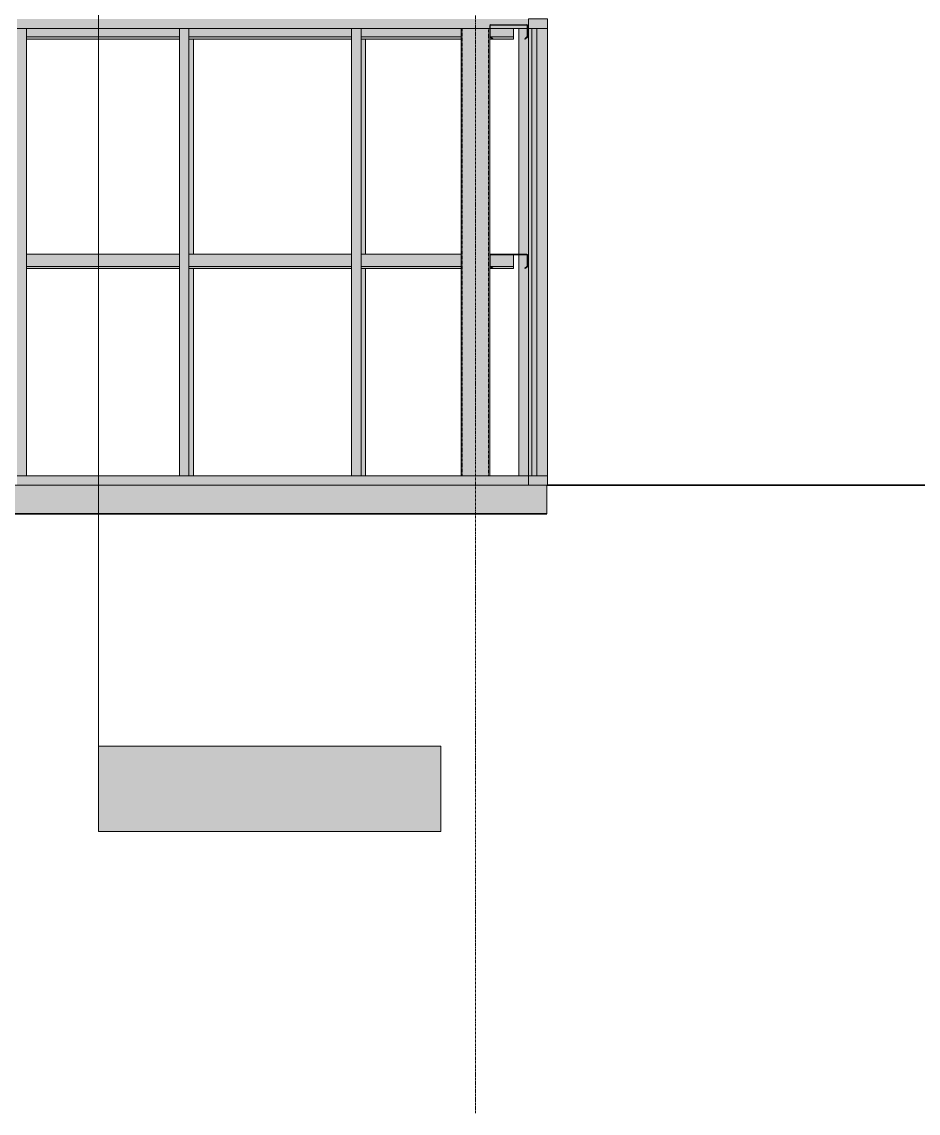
# Model space of a CAD drawing. Header units: inches. Extents: x -27425 to 3657, y -265 to 853.
# Drawn here: x -267.4 to -78.9, y -132 to 97.4 of the extents above; entities that cross this region are included whole.
import ezdxf

# ---------------------------------------------------------------- set-up
doc = ezdxf.new("R2010")
doc.units = ezdxf.units.IN
doc.header["$MEASUREMENT"] = 0
doc.linetypes.add('Grid Line 1_2_', pattern=[0.875, 0.5, -0.125, 0.125, -0.125])
doc.linetypes.add('Hidden 1_8_', pattern=[0.1875, 0.125, -0.0625])
for name, color, linetype, lineweight in [('A-FLOR-LEVL', 51, 'Continuous', 9), ('A-GLAZ-CURT', 52, 'Continuous', 9), ('A-GLAZ-CWMG', 51, 'Continuous', 9), ('C-BLDG-PADS', 91, 'Continuous', 9), ('C-TOPO', 7, 'Continuous', 9), ('G-ANNO-SYMB', 111, 'Continuous', 9), ('S-BEAM', 12, 'Continuous', 9), ('S-COLS', 52, 'Continuous', 9), ('S-GRID', 1, 'Continuous', 9)]:
    doc.layers.add(name, color=color, linetype=linetype, lineweight=lineweight)

# ---------------------------------------------------------------- blocks, each defined once
blk = doc.blocks.new('HSS-Hollow Structural Section-Column - HSS6X6X1_4-556719-Section 5')
at = {"layer": 'S-COLS'}
for points in [[(22781.77, 2), (22781.77, 96), (22781.3, 96), (22781.37, 2), (22781.77, 2)], [(22781.77, 2), (22786.84, 2), (22786.84, 96), (22781.77, 96), (22781.77, 20.16)], [(22786.84, 2), (22787.3, 2), (22787.24, 96), (22786.84, 96), (22786.84, 20.16)]]:
    blk.add_hatch(color=256, dxfattribs=at).paths.add_polyline_path(points, flags=0)
for p, q in [((22781.3, 96), (22781.3, 2)), ((22787.3, 48.37), (22787.3, 94.25)), ((22787.3, 2), (22787.3, 46))]:
    blk.add_line(p, q, dxfattribs=at)
at = {"layer": 'S-COLS', "linetype": 'Hidden 1_8_'}
for p, q in [((22781.54, 96), (22781.54, 2)), ((22787.07, 2), (22787.07, 96))]:
    blk.add_line(p, q, dxfattribs=at)
blk = doc.blocks.new('Girt_C - 8_D-903668-Section 5')
at = {"layer": 'S-BEAM'}
h = blk.add_hatch(color=256, dxfattribs=at)
h.paths.add_polyline_path([(22360.55, 48.37), (22371.37, 48.37), (22371.37, 48.55), (22360.55, 48.53), (22360.55, 48.46)], flags=0)
h.paths.add_polyline_path([(22689.93, 48.37), (22722.05, 48.38), (22722.05, 48.55), (22689.93, 48.48), (22689.93, 48.39)], flags=0)
h.paths.add_polyline_path([(22724.05, 48.37), (22758.24, 48.37), (22758.24, 48.55), (22724.05, 48.47), (22724.05, 48.38)], flags=0)
h.paths.add_polyline_path([(22760.24, 48.37), (22781.3, 48.37), (22781.3, 48.55), (22760.24, 48.53), (22760.24, 48.37)], flags=0)
h.paths.add_polyline_path([(22787.41, 48.37), (22787.49, 48.45), (22787.49, 48.55), (22787.3, 48.53), (22787.34, 48.37), (22787.41, 48.37)], flags=0)
h = blk.add_hatch(color=256, dxfattribs=at)
h.paths.add_polyline_path([(22360.55, 46), (22371.37, 46), (22371.37, 48.37), (22360.55, 48.37)], flags=0)
h.paths.add_polyline_path([(22787.88, 46), (22792.3, 46), (22792.3, 48.37), (22787.41, 48.37), (22787.47, 46)], flags=0)
h.paths.add_polyline_path([(22689.93, 46), (22722.05, 46), (22722.05, 48.37), (22689.93, 48.37)], flags=0)
h.paths.add_polyline_path([(22758.24, 46), (22758.24, 48.37), (22724.05, 48.37), (22724.05, 46)], flags=0)
h.paths.add_polyline_path([(22781.3, 46), (22781.3, 48.37), (22760.24, 48.37), (22760.24, 46), (22762.78, 46)], flags=0)
h = blk.add_hatch(color=256, dxfattribs=at)
h.paths.add_polyline_path([(22762.78, 45.52), (22781.3, 45.52), (22781.3, 46), (22760.24, 46), (22760.24, 45.52)], flags=0)
h.paths.add_polyline_path([(22371.37, 45.52), (22371.37, 46), (22360.55, 46), (22360.55, 45.52)], flags=0)
h.paths.add_polyline_path([(22689.93, 45.52), (22722.05, 45.52), (22722.05, 46), (22689.93, 46)], flags=0)
h.paths.add_polyline_path([(22787.41, 45.52), (22787.88, 45.52), (22787.3, 46), (22787.3, 45.52)], flags=0)
h.paths.add_polyline_path([(22787.88, 45.52), (22792.3, 45.52), (22792.3, 46), (22787.47, 46), (22787.95, 45.6)], flags=0)
h.paths.add_polyline_path([(22758.24, 45.52), (22758.24, 46), (22724.05, 46), (22724.05, 45.52)], flags=0)
for p, q in [((22722.05, 48.55), (22689.93, 48.55)), ((22758.24, 48.55), (22724.05, 48.55)), ((22781.3, 48.55), (22760.24, 48.55)), ((22787.49, 48.55), (22787.3, 48.55)), ((22792.3, 48.37), (22792.3, 46)), ((22689.93, 46), (22722.05, 46)), ((22724.05, 46), (22758.24, 46)), ((22760.24, 46), (22781.3, 46)), ((22787.46, 46), (22792.3, 46)), ((22792.3, 46), (22792.3, 45.52)), ((22722.05, 45.52), (22689.93, 45.52)), ((22758.24, 45.52), (22724.05, 45.52)), ((22781.3, 45.52), (22760.24, 45.52)), ((22792.3, 45.52), (22787.3, 45.52))]:
    blk.add_line(p, q, dxfattribs=at)
blk = doc.blocks.new('Girt_C - 8_D-V86-Section 5')
at = {"layer": 'S-BEAM'}
h = blk.add_hatch(color=256, dxfattribs=at)
h.paths.add_polyline_path([(22792.3, 94.25), (22792.3, 96), (22787.41, 96), (22787.47, 94.25), (22787.95, 94.25)], flags=0)
h.paths.add_polyline_path([(22689.93, 94.25), (22722.05, 94.25), (22722.05, 96), (22689.93, 96), (22689.93, 95.18)], flags=0)
h.paths.add_polyline_path([(22758.24, 94.25), (22758.24, 96), (22724.05, 96), (22724.05, 94.25)], flags=0)
h.paths.add_polyline_path([(22760.24, 94.25), (22781.3, 94.25), (22781.3, 96), (22760.24, 96), (22760.24, 95.18)], flags=0)
h.paths.add_polyline_path([(22371.37, 94.25), (22371.37, 96.62), (22360.55, 96.62), (22360.55, 94.25)], flags=0)
h = blk.add_hatch(color=256, dxfattribs=at)
h.paths.add_polyline_path([(22762.78, 93.77), (22781.3, 93.77), (22781.3, 94.25), (22760.24, 94.25), (22760.24, 93.77)], flags=0)
h.paths.add_polyline_path([(22371.37, 93.77), (22371.37, 94.25), (22360.55, 94.25), (22360.55, 93.77)], flags=0)
h.paths.add_polyline_path([(22689.93, 93.77), (22722.05, 93.77), (22722.05, 94.25), (22689.93, 94.25)], flags=0)
h.paths.add_polyline_path([(22787.88, 93.77), (22792.3, 93.77), (22792.3, 94.25), (22787.47, 94.25), (22787.95, 93.85)], flags=0)
h.paths.add_polyline_path([(22787.88, 93.77), (22787.3, 94.25), (22787.3, 93.77), (22787.41, 93.77)], flags=0)
h.paths.add_polyline_path([(22758.24, 93.77), (22758.24, 94.25), (22724.05, 94.25), (22724.05, 93.77)], flags=0)
for p, q in [((22689.93, 94.25), (22722.05, 94.25)), ((22724.05, 94.25), (22758.24, 94.25)), ((22760.24, 94.25), (22781.3, 94.25)), ((22787.46, 94.25), (22792.3, 94.25)), ((22792.3, 96), (22792.3, 94.25)), ((22792.3, 94.25), (22792.3, 93.77)), ((22722.05, 93.77), (22689.93, 93.77)), ((22758.24, 93.77), (22724.05, 93.77)), ((22781.3, 93.77), (22760.24, 93.77)), ((22792.3, 93.77), (22787.3, 93.77))]:
    blk.add_line(p, q, dxfattribs=at)
blk = doc.blocks.new('Girt_C - 8_D-948186-Section 5')
at = {"layer": 'S-BEAM', "lineweight": 15}
for p, q in [((22787.3, 48.37), (22787.3, 46)), ((22787.41, 46.05), (22787.41, 48.37)), ((22795.12, 48.55), (22787.49, 48.55)), ((22787.49, 48.45), (22795.12, 48.45)), ((22795.19, 48.37), (22795.19, 46.05)), ((22795.3, 46), (22795.3, 48.37)), ((22787.3, 46), (22787.88, 45.52)), ((22787.95, 45.6), (22787.41, 46.05)), ((22795.19, 46.05), (22794.66, 45.6)), ((22794.73, 45.52), (22795.3, 46)), ((22787.88, 45.52), (22787.95, 45.6)), ((22794.66, 45.6), (22794.73, 45.52))]:
    blk.add_line(p, q, dxfattribs=at)
for centre, radius, start, end in [((22787.49, 48.37), 0.188, 90, 180), ((22787.49, 48.37), 0.0782, 90, 177.8773), ((22795.12, 48.37), 0.188, 0, 90), ((22795.12, 48.37), 0.0782, 3.0424, 90)]:
    blk.add_arc(centre, radius, start, end, dxfattribs=at)
blk = doc.blocks.new('Girt_C - 8_D-773999-Section 5')
at = {"layer": 'S-BEAM'}
h = blk.add_hatch(dxfattribs=at)
h.set_pattern_fill('FP_16', color=256, style=0, pattern_type=2)
h.set_pattern_definition([(45, (22063.858, 65.275), (-19.007, 19.007), []), (45, (22063.858, 94.075), (-19.007, 19.007), [])])
h.paths.add_polyline_path([(22794.73, 93.77), (22795.3, 94.25), (22795.3, 96.62), (22795.19, 96.62), (22795.19, 94.3), (22794.66, 93.85)], flags=0)
h.paths.add_polyline_path([(22787.88, 93.77), (22787.95, 93.85), (22787.41, 94.3), (22787.41, 96.62), (22787.3, 96.62), (22787.3, 94.25)], flags=0)
h.paths.add_polyline_path([(22795.12, 96.7), (22795.12, 96.8), (22787.49, 96.8), (22787.49, 96.7)], flags=0)
at = {"layer": 'S-BEAM', "lineweight": 15}
for p, q in [((22787.3, 96.62), (22787.3, 94.25)), ((22787.41, 94.3), (22787.41, 96.62)), ((22795.12, 96.8), (22787.49, 96.8)), ((22787.49, 96.7), (22795.12, 96.7)), ((22795.19, 96.62), (22795.19, 94.3)), ((22795.3, 94.25), (22795.3, 96.62)), ((22787.3, 94.25), (22787.88, 93.77)), ((22787.95, 93.85), (22787.41, 94.3)), ((22795.19, 94.3), (22794.66, 93.85)), ((22794.73, 93.77), (22795.3, 94.25)), ((22787.88, 93.77), (22787.95, 93.85)), ((22794.66, 93.85), (22794.73, 93.77))]:
    blk.add_line(p, q, dxfattribs=at)
for centre, radius, start, end in [((22787.49, 96.62), 0.188, 90, 180), ((22787.49, 96.62), 0.0782, 90, 177.8773), ((22795.12, 96.62), 0.188, 0, 90), ((22795.12, 96.62), 0.0782, 3.0424, 90)]:
    blk.add_arc(centre, radius, start, end, dxfattribs=at)
blk = doc.blocks.new('System Panel - Glazed-827454-Section 5')
at = {"layer": 'A-GLAZ-CURT', "transparency": 33554649}
blk.add_hatch(color=256, dxfattribs=at).paths.add_polyline_path([(22797.18, 2), (22797.18, 96), (22796.18, 96), (22796.18, 2)], flags=0)
at = {"layer": 'A-GLAZ-CURT'}
for p, q in [((22797.18, 96), (22796.18, 96)), ((22796.18, 96), (22796.18, 2)), ((22796.18, 96), (22797.18, 96)), ((22796.18, 96), (22796.18, 2)), ((22797.18, 2), (22797.18, 96)), ((22797.18, 2), (22797.18, 96)), ((22796.18, 2), (22797.18, 2)), ((22796.18, 2), (22797.18, 2))]:
    blk.add_line(p, q, dxfattribs=at)
blk = doc.blocks.new('Rectangular Mullion - Rectangular Mullion 1-779229-Section 5')
at = {"layer": 'A-GLAZ-CWMG'}
blk.add_hatch(color=256, dxfattribs=at).paths.add_polyline_path([(22795.43, 0), (22799.43, 0), (22799.43, 2), (22795.43, 2)], flags=0)
at = {"layer": 'A-GLAZ-CWMG', "lineweight": 13}
for p, q in [((22799.43, 2), (22795.43, 2)), ((22795.43, 2), (22795.43, 0)), ((22795.43, 0), (22799.43, 0)), ((22799.43, 0), (22799.43, 2))]:
    blk.add_line(p, q, dxfattribs=at)
blk = doc.blocks.new('Rectangular Mullion - Rectangular Mullion 1-779231-Section 5')
at = {"layer": 'A-GLAZ-CWMG'}
blk.add_hatch(color=256, dxfattribs=at).paths.add_polyline_path([(22795.43, 96), (22799.43, 96), (22799.43, 98), (22795.43, 98)], flags=0)
at = {"layer": 'A-GLAZ-CWMG', "lineweight": 13}
for p, q in [((22799.43, 98), (22795.43, 98)), ((22795.43, 98), (22795.43, 96)), ((22799.43, 96), (22799.43, 98)), ((22795.43, 96), (22799.43, 96))]:
    blk.add_line(p, q, dxfattribs=at)
blk = doc.blocks.new('Rectangular Mullion - Rectangular Mullion 1-827449-Section 5')
at = {"layer": 'A-GLAZ-CWMG'}
h = blk.add_hatch(color=256, dxfattribs=at)
h.paths.add_polyline_path([(22796.18, 2), (22796.18, 96), (22795.43, 96), (22795.43, 2)], flags=0)
h.paths.add_polyline_path([(22797.18, 2), (22799.43, 2), (22799.43, 96), (22797.18, 96), (22797.18, 20.16)], flags=0)
blk.add_hatch(color=256, dxfattribs=at).paths.add_polyline_path([(22797.18, 2), (22797.18, 96), (22796.18, 96), (22796.18, 2)], flags=0)
for p, q in [((22795.43, 96), (22796.18, 96)), ((22796.18, 96), (22797.18, 96)), ((22797.18, 96), (22799.43, 96)), ((22799.43, 96), (22799.43, 2)), ((22796.18, 2), (22795.43, 2)), ((22797.18, 2), (22796.18, 2)), ((22799.43, 2), (22797.18, 2))]:
    blk.add_line(p, q, dxfattribs=at)
blk = doc.blocks.new('Rectangular Mullion - Rectangular Mullion 1-827430-Section 5')
at = {"layer": 'A-GLAZ-CWMG'}
h = blk.add_hatch(color=256, dxfattribs=at)
h.paths.add_polyline_path([(22761.18, 2), (22761.18, 45.52), (22760.24, 45.52), (22760.24, 2)], flags=0)
h.paths.add_polyline_path([(22760.24, 48.55), (22761.18, 48.55), (22761.18, 93.77), (22760.24, 93.77)], flags=0)
for p, q in [((22761.18, 48.55), (22761.18, 93.77)), ((22761.18, 2), (22761.18, 45.52))]:
    blk.add_line(p, q, dxfattribs=at)
blk = doc.blocks.new('Rectangular Mullion - Rectangular Mullion 1-827464-Section 5')
at = {"layer": 'A-GLAZ-CWMG'}
h = blk.add_hatch(color=256, dxfattribs=at)
h.paths.add_polyline_path([(22724.99, 2), (22724.99, 45.52), (22724.05, 45.52), (22724.05, 2)], flags=0)
h.paths.add_polyline_path([(22724.05, 48.55), (22724.99, 48.55), (22724.99, 93.77), (22724.05, 93.77)], flags=0)
for p, q in [((22724.99, 48.55), (22724.99, 93.77)), ((22724.99, 2), (22724.99, 45.52))]:
    blk.add_line(p, q, dxfattribs=at)
blk = doc.blocks.new('Rectangular Mullion - Rectangular Mullion 1-780067-Section 5')
at = {"layer": 'A-GLAZ-CWMG'}
blk.add_hatch(color=256, dxfattribs=at).paths.add_polyline_path([(22688.3, 96), (22723.05, 96), (22723.05, 98), (22687.93, 98), (22687.93, 96)], flags=0)
blk.add_line((22723.05, 96), (22687.93, 96), dxfattribs=at)
blk = doc.blocks.new('Rectangular Mullion - Rectangular Mullion 1-780068-Section 5')
at = {"layer": 'A-GLAZ-CWMG'}
h = blk.add_hatch(color=256, dxfattribs=at)
h.paths.add_polyline_path([(22795.12, 96.7), (22787.49, 96.7), (22787.49, 96.8), (22795.12, 96.8)], flags=0)
h.paths.add_polyline_path([(22795.43, 96), (22795.43, 98), (22759.24, 98), (22759.24, 96), (22787.3, 96), (22787.3, 96.62), (22787.41, 96.62), (22787.49, 96), (22795.19, 96), (22795.19, 96.62), (22795.3, 96.62), (22795.3, 96)], flags=0)
for p, q in [((22787.3, 96), (22759.24, 96)), ((22795.19, 96), (22787.41, 96)), ((22795.43, 96), (22795.3, 96))]:
    blk.add_line(p, q, dxfattribs=at)
blk = doc.blocks.new('Rectangular Mullion - Rectangular Mullion 1-769172-Section 5')
at = {"layer": 'A-GLAZ-CWMG'}
blk.add_hatch(color=256, dxfattribs=at).paths.add_polyline_path([(22723.05, 96), (22759.24, 96), (22759.24, 98), (22723.05, 98)], flags=0)
blk.add_line((22759.24, 96), (22723.05, 96), dxfattribs=at)
blk = doc.blocks.new('Rectangular Mullion - Rectangular Mullion 1-780069-Section 5')
at = {"layer": 'A-GLAZ-CWMG'}
blk.add_hatch(color=256, dxfattribs=at).paths.add_polyline_path([(22759.24, 0), (22795.43, 0), (22795.43, 2), (22759.24, 2)], flags=0)
blk.add_line((22759.24, 2), (22795.43, 2), dxfattribs=at)
blk = doc.blocks.new('Rectangular Mullion - Rectangular Mullion 1-769167-Section 5')
at = {"layer": 'A-GLAZ-CWMG'}
blk.add_hatch(color=256, dxfattribs=at).paths.add_polyline_path([(22724.05, 0), (22759.24, 0), (22759.24, 2), (22723.05, 2), (22723.05, 0)], flags=0)
blk.add_line((22723.05, 2), (22759.24, 2), dxfattribs=at)
blk = doc.blocks.new('Rectangular Mullion - Rectangular Mullion 1-780070-Section 5')
at = {"layer": 'A-GLAZ-CWMG'}
blk.add_hatch(color=256, dxfattribs=at).paths.add_polyline_path([(22687.93, 0), (22723.05, 0), (22723.05, 2), (22687.93, 2)], flags=0)
blk.add_line((22687.93, 2), (22723.05, 2), dxfattribs=at)
blk = doc.blocks.new('Rectangular Mullion - Rectangular Mullion 1-836904-Section 5')
at = {"layer": 'A-GLAZ-CWMG'}
blk.add_hatch(color=256, dxfattribs=at).paths.add_polyline_path([(22689.93, 2), (22689.93, 96), (22687.93, 96), (22687.93, 2)], flags=0)
for p, q in [((22687.93, 96), (22689.93, 96)), ((22689.93, 96), (22689.93, 2)), ((22689.93, 2), (22687.93, 2))]:
    blk.add_line(p, q, dxfattribs=at)
blk = doc.blocks.new('Rectangular Mullion - Rectangular Mullion 1-836905-Section 5')
at = {"layer": 'A-GLAZ-CWMG'}
h = blk.add_hatch(color=256, dxfattribs=at)
h.paths.add_polyline_path([(22795.43, 2), (22795.43, 96), (22795.3, 96), (22795.3, 94.25), (22794.73, 93.77), (22794.66, 93.85), (22795.19, 94.3), (22795.19, 96), (22793.43, 96), (22793.43, 48.55), (22795.12, 48.55), (22795.12, 48.45), (22793.43, 48.45), (22793.43, 2)], flags=0)
h.paths.add_polyline_path([(22794.73, 45.52), (22794.66, 45.6), (22795.19, 46.05), (22795.19, 48.37), (22795.3, 48.37), (22795.3, 46), (22795.12, 45.84)], flags=0)
for p, q in [((22793.43, 96), (22795.19, 96)), ((22793.43, 48.55), (22793.43, 96)), ((22795.3, 96), (22795.43, 96)), ((22795.43, 2), (22795.43, 96)), ((22793.43, 2), (22793.43, 48.45)), ((22795.43, 2), (22793.43, 2))]:
    blk.add_line(p, q, dxfattribs=at)
blk = doc.blocks.new('Rectangular Mullion - Rectangular Mullion 1-827470-Section 5')
at = {"layer": 'A-GLAZ-CWMG'}
blk.add_hatch(color=256, dxfattribs=at).paths.add_polyline_path([(22760.24, 2), (22760.24, 96), (22758.24, 96), (22758.24, 2)], flags=0)
for p, q in [((22758.24, 96), (22760.24, 96)), ((22758.24, 96), (22758.24, 2)), ((22760.24, 96), (22760.24, 2)), ((22760.24, 2), (22758.24, 2))]:
    blk.add_line(p, q, dxfattribs=at)
blk = doc.blocks.new('Section - 3_32_ x 3_8_-18514-Section 5')
at = {"layer": 'G-ANNO-SYMB'}
blk.add_hatch(color=256, dxfattribs=at).paths.add_polyline_path([(22141.39, -54.82), (22069.39, -54.82), (22069.39, -72.82), (22141.39, -72.82)], flags=0)
for p, q in [((22069.39, -72.82), (22069.39, -54.82)), ((22069.39, -54.82), (22141.39, -54.82)), ((22141.39, -54.82), (22141.39, -72.82)), ((22141.39, -72.82), (22069.39, -72.82))]:
    blk.add_line(p, q, dxfattribs=at)

msp = doc.modelspace()

# ---------------------------------------------------------------- hatches: boundary and pattern name
at = {"layer": 'C-BLDG-PADS'}
h = msp.add_hatch(dxfattribs=at)
h.set_pattern_fill('FP_17', color=256, style=0, pattern_type=2)
h.set_pattern_definition([(50, (22063.86, 65.275), (55.0854, -4.81984), [5.76, -63.36]), (355, (22063.86, 65.275), (-10.65569, 57.76853), [4.608, -50.688]), (100.451, (22068.45, 64.874), (44.42947, 52.94866), [4.895, -53.848]), (46.184, (22063.86, 80.635), (81.96444, -12.71212), [8.64, -95.04]), (96.636, (22070.69, 79.576), (71.7815, 74.81238), [7.343, -80.772]), (351.184, (22063.86, 80.635), (71.78195, 74.81243), [6.912, -76.032]), (21, (22071.54, 76.795), (45.84207, -30.92146), [5.76, -63.36]), (326, (22071.54, 76.795), (18.68706, 55.69148), [4.608, -50.688]), (71.451, (22075.36, 74.22), (64.52891, 24.77011), [4.895, -53.848]), (37.5, (22063.858, 65.275), (0.933895, 25.566816), [2.534, -47.539, 2.534, -48.922, -50.88]), (37.5, (22063.858, 65.275), (0.933895, 25.566816), [-101.53, 2.534, -48.346]), (7.5, (22063.858, 65.275), (20.20404, 30.291303), [2.534, -26.803, 2.534, -46.387, -19.392]), (7.5, (22063.858, 65.275), (20.20404, 30.291303), [-78.259, 2.534, -16.858]), (327.5, (22046.732, 65.275), (40.997785, -1.732403), [2.534, -16.666, 2.534, -57.37, -79.488]), (327.5, (22046.732, 65.275), (40.997785, -1.732403), [-79.104, 2.534, -76.954]), (317.5, (22039.052, 65.275), (44.788883, 7.68784), [2.534, -22.426, 2.534, -37.248, -56.448]), (317.5, (22039.052, 65.275), (44.788883, 7.68784), [-64.742, 2.534, -53.914])])
h.paths.add_polyline_path([(-156.99, -6), (-156.99, 0), (-419.86, -0.01), (-419.95, 0), (-1827.49, 0), (-1827.49, -6), (-232.24, -6)], flags=0)

# ---------------------------------------------------------------- linework, layer by layer
at = {"layer": 'A-FLOR-LEVL', "linetype": 'Grid Line 1_2_'}
msp.add_line((-2594.69, 0), (271.08, 0), dxfattribs=at)
at = {"layer": 'C-BLDG-PADS'}
for p, q in [((-156.99, 0), (-418.86, 0)), ((-156.99, -6), (-156.99, 0)), ((-1827.49, -6), (-156.99, -6))]:
    msp.add_line(p, q, dxfattribs=at)
at = {"layer": 'C-TOPO', "lineweight": 35}
for p, q in [((-156.86, 0), (77.62, 0)), ((-1827.49, -6.01), (-244.35, -6.01)), ((-244.35, -6.01), (-156.99, -6.01))]:
    msp.add_line(p, q, dxfattribs=at)
at = {"layer": 'C-TOPO'}
for p, q in [((77.62, 0), (-156.86, 0)), ((-244.35, -6.01), (-1827.49, -6.01)), ((-244.35, -6.01), (-156.99, -6.01))]:
    msp.add_line(p, q, dxfattribs=at)
at = {"layer": 'G-ANNO-SYMB'}
msp.add_line((-251.27, 545.16), (-251.27, -54.82), dxfattribs=at)
at = {"layer": 'S-GRID', "linetype": 'Grid Line 1_2_'}
msp.add_line((-171.99, -132), (-171.99, 648.66), dxfattribs=at)

# ---------------------------------------------------------------- block references
at = {"layer": 'A-GLAZ-CURT'}
msp.add_blockref('System Panel - Glazed-827454-Section 5', (-22956.29, 0), dxfattribs=at)
at = {"layer": 'A-GLAZ-CWMG'}
for name, p in [('Rectangular Mullion - Rectangular Mullion 1-780067-Section 5', (-22956.29, 0)), ('Rectangular Mullion - Rectangular Mullion 1-769172-Section 5', (-22956.29, 0)), ('Rectangular Mullion - Rectangular Mullion 1-780068-Section 5', (-22956.29, 0)), ('Rectangular Mullion - Rectangular Mullion 1-779231-Section 5', (-22956.29, 0)), ('Rectangular Mullion - Rectangular Mullion 1-836904-Section 5', (-22956.29, 0)), ('Rectangular Mullion - Rectangular Mullion 1-827470-Section 5', (-22992.48, 0)), ('Rectangular Mullion - Rectangular Mullion 1-827470-Section 5', (-22956.29, 0)), ('Rectangular Mullion - Rectangular Mullion 1-836905-Section 5', (-22956.29, 0)), ('Rectangular Mullion - Rectangular Mullion 1-827449-Section 5', (-22956.29, 0)), ('Rectangular Mullion - Rectangular Mullion 1-827464-Section 5', (-22956.29, 0)), ('Rectangular Mullion - Rectangular Mullion 1-827430-Section 5', (-22956.29, 0)), ('Rectangular Mullion - Rectangular Mullion 1-780070-Section 5', (-22956.29, 0)), ('Rectangular Mullion - Rectangular Mullion 1-769167-Section 5', (-22956.29, 0)), ('Rectangular Mullion - Rectangular Mullion 1-780069-Section 5', (-22956.29, 0)), ('Rectangular Mullion - Rectangular Mullion 1-779229-Section 5', (-22956.29, 0))]:
    msp.add_blockref(name, p, dxfattribs=at)
at = {"layer": 'G-ANNO-SYMB'}
msp.add_blockref('Section - 3_32_ x 3_8_-18514-Section 5', (-22320.66, 0), dxfattribs=at)
at = {"layer": 'S-BEAM'}
for name in ['Girt_C - 8_D-V86-Section 5', 'Girt_C - 8_D-773999-Section 5', 'Girt_C - 8_D-903668-Section 5', 'Girt_C - 8_D-948186-Section 5']:
    msp.add_blockref(name, (-22956.29, 0), dxfattribs=at)
at = {"layer": 'S-COLS'}
msp.add_blockref('HSS-Hollow Structural Section-Column - HSS6X6X1_4-556719-Section 5', (-22956.29, 0), dxfattribs=at)

doc.saveas('drawing.dxf')
